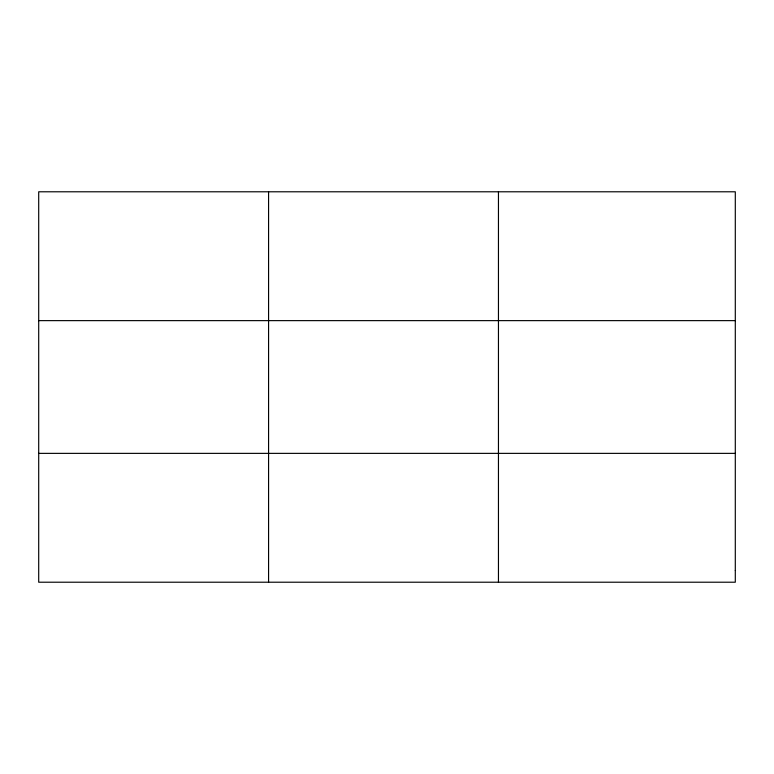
<?xml version="1.0" encoding="UTF-8"?>
<svg xmlns="http://www.w3.org/2000/svg" width="774" height="774" viewBox="0 0 774 774"><rect width="100%" height="100%" fill="white"/><g stroke="black" fill="none" stroke-linecap="round" stroke-linejoin="round"><path stroke-width="1.16" d="M268.578 191.788L268.578 582.212M498.456 191.788L498.456 582.212M38.7 320.63L735.3 320.63M38.7 453.371L735.3 453.371M735.3 570.506L735.3 582.212L38.7 582.212L38.7 191.788L735.3 191.788L735.3 570.506"/></g></svg>
